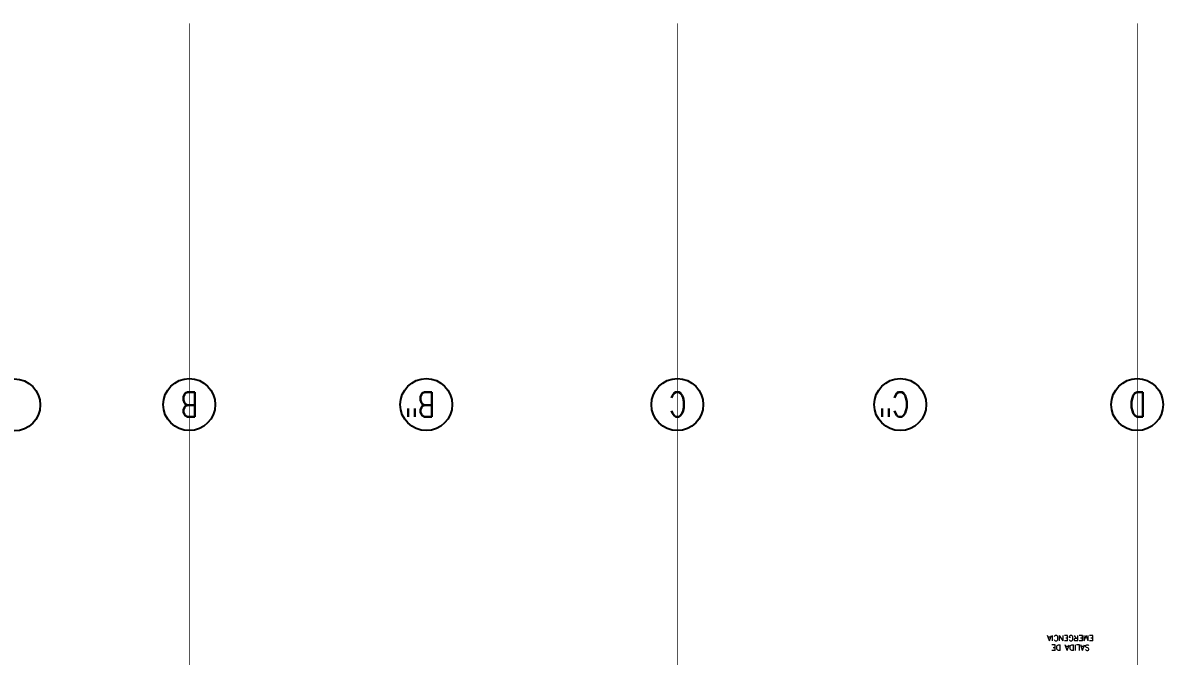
# Model space of a CAD drawing. Header units: millimetres. Extents: x 1478096 to 1808313, y 619971 to 762366.
# Drawn here: x 1533746 to 1574165, y 739931 to 762366 of the extents above; entities that cross this region are included whole.
import ezdxf

# ---------------------------------------------------------------- set-up
doc = ezdxf.new("R2010")
doc.units = ezdxf.units.MM
doc.header["$LTSCALE"] = 10
doc.linetypes.add('CENTERX2', pattern=[4, 2.5, -0.5, 0.5, -0.5])
for name, color, linetype in [('0_Estructura', 251, 'Continuous'), ('COSTAN-CAM-EJES', 251, 'CENTERX2'), ('DC-ARQ-0 TEXTOS', 7, 'Continuous')]:
    doc.layers.add(name, color=color, linetype=linetype)
doc.styles.add('BB-GRILLA$0$romans', font='romans.shx', dxfattribs={"width": 0.8})
doc.styles.get("Standard").update_dxf_attribs({"font": 'arial.ttf'})

msp = doc.modelspace()

# ---------------------------------------------------------------- linework, layer by layer
at = {"layer": '0_Estructura'}
for centre in [(1533445.117, 748830.981), (1539645.047, 748843.01), (1548045.047, 748843.01), (1556945.047, 748843.011), (1564844.947, 748843.011), (1573244.848, 748843.011)]:
    msp.add_circle(centre, 920.377, dxfattribs=at)
at = {"layer": 'COSTAN-CAM-EJES', "const_width": 25}
for points in [[(1539645.049, 619983.43), (1539645.049, 762353.176)], [(1556945.049, 619983.43), (1556945.049, 762353.176)], [(1573244.85, 619983.43), (1573244.85, 762353.176)]]:
    msp.add_lwpolyline(points, dxfattribs=at)

# ---------------------------------------------------------------- texts
at = {"layer": '0_Estructura', "style": 'BB-GRILLA$0$romans', "width": 0.77}
for s, p in [('B', (1539962.598, 749285.87, 0.035)), ('B"', (1548362.598, 749285.871, 0.035)), ('C', (1557262.598, 749285.871, 0.035)), ('C"', (1565162.499, 749285.871, 0.035)), ('D', (1573562.399, 749285.871, 0.035))]:
    msp.add_text(s, height=875, rotation=180, dxfattribs=at).set_placement(p)
at = {"layer": 'DC-ARQ-0 TEXTOS', "insert": (1570880.733, 740402.563), "char_height": 200, "width": 3964.44731, "attachment_point": 5, "rotation": 180}
msp.add_mtext('{\\Fromans|c0;SALIDA DE \\PEMERGENCIA}', dxfattribs=at)

doc.saveas('drawing.dxf')
